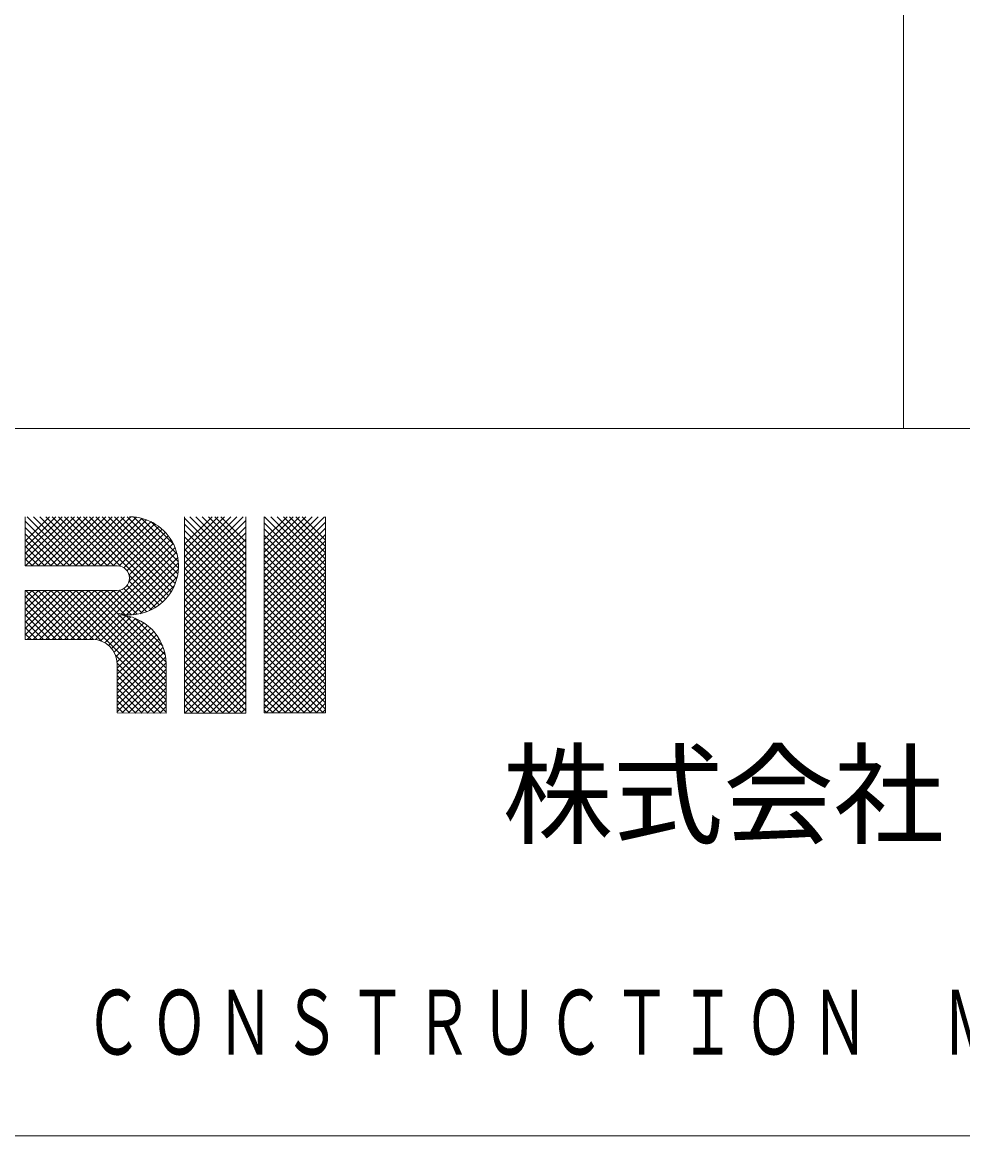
# Model space of a CAD drawing. Units: millimetres on the paper, enlarged 50 times. Extents: x -9752 to 9748, y -6991 to 6878.
# Drawn here: x -999 to 66, y -6872 to -5613 of the extents above; entities that cross this region are included whole.
import ezdxf
from ezdxf.enums import TextEntityAlignment as Align

# ---------------------------------------------------------------- set-up
doc = ezdxf.new("R2010")
doc.units = ezdxf.units.MM
doc.header["$LTSCALE"] = 50
for name, color, linetype, lineweight in [('F-3_太線２', 3, 'Continuous', 18), ('F-5_固定文字', 7, 'Continuous', 18), ('F-6_文字', 7, 'Continuous', 18)]:
    doc.layers.add(name, color=color, linetype=linetype, lineweight=lineweight)
doc.styles.add('ＭＳ ゴシック', font='')
doc.styles.get('ＭＳ ゴシック').set_extended_font_data('MS Gothic')

msp = doc.modelspace()

# ---------------------------------------------------------------- linework, layer by layer
at = {"layer": 'F-3_太線２'}
for p, q in [((-9751.67, -6072.5), (9748.33, -6072.5)), ((-9751.67, -6872.5), (9748.33, -6872.5))]:
    msp.add_line(p, q, dxfattribs=at)
at = {"layer": 'F-5_固定文字'}
for p, q in [((-995.25, -6200), (-967.76, -6172.5)), ((-995.25, -6207.07), (-960.68, -6172.5)), ((-995.25, -6214.14), (-953.61, -6172.5)), ((-995.25, -6221.21), (-946.54, -6172.5)), ((-995.25, -6172.5), (-995.25, -6227.98)), ((-995.25, -6177.47), (-944.75, -6227.98)), ((-994.95, -6227.98), (-939.47, -6172.5)), ((-993.16, -6172.5), (-937.68, -6227.98)), ((-987.88, -6227.98), (-932.4, -6172.5)), ((-986.09, -6172.5), (-930.61, -6227.98)), ((-980.81, -6227.98), (-925.33, -6172.5)), ((-979.01, -6172.5), (-923.54, -6227.98)), ((-973.74, -6227.98), (-918.26, -6172.5)), ((-971.94, -6172.5), (-916.47, -6227.98)), ((-966.66, -6227.98), (-911.19, -6172.5)), ((-964.87, -6172.5), (-909.39, -6227.98)), ((-959.59, -6227.98), (-904.12, -6172.5)), ((-957.8, -6172.5), (-902.32, -6227.98)), ((-952.52, -6227.98), (-897.05, -6172.5)), ((-950.73, -6172.5), (-895.25, -6227.98)), ((-945.45, -6227.98), (-889.97, -6172.5)), ((-943.66, -6172.5), (-887.73, -6228.43)), ((-938.38, -6227.98), (-882.9, -6172.5)), ((-936.59, -6172.5), (-840.05, -6269.03)), ((-931.31, -6227.98), (-875.85, -6172.52)), ((-929.52, -6172.5), (-836.51, -6265.51)), ((-924.24, -6227.98), (-869.34, -6173.08)), ((-922.45, -6172.5), (-833.28, -6261.66)), ((-917.17, -6227.98), (-863.46, -6174.27)), ((-915.37, -6172.5), (-830.39, -6257.49)), ((-910.1, -6227.98), (-858.08, -6175.96)), ((-908.3, -6172.5), (-827.84, -6252.97)), ((-903.02, -6227.98), (-853.12, -6178.08)), ((-901.23, -6172.5), (-825.66, -6248.08)), ((-895.95, -6227.98), (-848.55, -6180.57)), ((-894.16, -6172.5), (-823.9, -6242.77)), ((-887.09, -6172.5), (-822.62, -6236.97)), ((-880.02, -6172.5), (-821.95, -6230.57)), ((-872.76, -6172.69), (-822.08, -6223.37)), ((-864.32, -6174.05), (-823.44, -6214.93)), ((-853.33, -6177.98), (-827.36, -6203.94)), ((-814.95, -6203.54), (-784, -6172.59)), ((-814.95, -6210.61), (-776.93, -6172.59)), ((-814.95, -6217.69), (-769.86, -6172.59)), ((-814.95, -6224.76), (-762.79, -6172.59)), ((-814.95, -6231.83), (-755.72, -6172.59)), ((-814.95, -6238.9), (-748.65, -6172.59)), ((-814.95, -6173.93), (-745.6, -6243.28)), ((-814.95, -6245.97), (-745.6, -6176.62)), ((-814.95, -6181), (-745.6, -6250.35)), ((-809.22, -6172.59), (-745.6, -6236.21)), ((-802.14, -6172.59), (-745.6, -6229.13)), ((-795.07, -6172.59), (-745.6, -6222.06)), ((-788, -6172.59), (-745.6, -6214.99)), ((-780.93, -6172.59), (-745.6, -6207.92)), ((-773.86, -6172.59), (-745.6, -6200.85)), ((-745.6, -6172.59), (-745.6, -6394.41)), ((-724.8, -6198.24), (-699.06, -6172.5)), ((-724.8, -6205.31), (-691.98, -6172.5)), ((-724.8, -6212.39), (-684.91, -6172.5)), ((-724.8, -6219.46), (-677.84, -6172.5)), ((-724.8, -6226.53), (-670.77, -6172.5)), ((-724.8, -6233.6), (-663.7, -6172.5)), ((-724.8, -6240.67), (-656.63, -6172.5)), ((-724.8, -6172.5), (-724.8, -6394.32)), ((-724.8, -6247.74), (-655.45, -6178.4)), ((-724.8, -6179.23), (-655.45, -6248.57)), ((-724.46, -6172.5), (-655.45, -6241.5)), ((-717.38, -6172.5), (-655.45, -6234.43)), ((-710.31, -6172.5), (-655.45, -6227.36)), ((-703.24, -6172.5), (-655.45, -6220.29)), ((-696.17, -6172.5), (-655.45, -6213.22)), ((-689.1, -6172.5), (-655.45, -6206.15)), ((-682.03, -6172.5), (-655.45, -6199.08)), ((-655.45, -6172.5), (-655.45, -6394.32)), ((-995.25, -6184.54), (-951.82, -6227.98)), ((-995.25, -6191.61), (-958.89, -6227.98)), ((-889.06, -6228.15), (-844.32, -6183.41)), ((-883.91, -6230.07), (-840.42, -6186.59)), ((-880.2, -6233.44), (-836.85, -6190.08)), ((-877.86, -6238.17), (-833.59, -6193.9)), ((-814.95, -6253.04), (-745.6, -6183.69)), ((-814.95, -6188.07), (-745.6, -6257.42)), ((-814.95, -6260.11), (-745.6, -6190.76)), ((-814.95, -6195.14), (-745.6, -6264.49)), ((-724.8, -6254.81), (-655.45, -6185.47)), ((-724.8, -6186.3), (-655.45, -6255.64)), ((-724.8, -6261.88), (-655.45, -6192.54)), ((-724.8, -6193.37), (-655.45, -6262.72)), ((-995.25, -6198.69), (-965.96, -6227.98)), ((-995.25, -6205.76), (-973.03, -6227.98)), ((-936.74, -6311.19), (-828.07, -6202.52)), ((-929.67, -6311.19), (-825.85, -6207.38)), ((-877.76, -6245.14), (-830.66, -6198.04)), ((-814.95, -6267.18), (-745.6, -6197.83)), ((-814.95, -6202.21), (-745.6, -6271.56)), ((-814.95, -6274.25), (-745.6, -6204.91)), ((-724.8, -6268.95), (-655.45, -6199.61)), ((-724.8, -6200.44), (-655.45, -6269.79)), ((-724.8, -6276.02), (-655.45, -6206.68)), ((-724.8, -6207.51), (-655.45, -6276.86)), ((-995.25, -6212.83), (-980.11, -6227.98)), ((-995.25, -6219.9), (-987.18, -6227.98)), ((-922.6, -6311.19), (-824.05, -6212.64)), ((-886.96, -6282.62), (-822.72, -6218.39)), ((-814.95, -6209.28), (-745.6, -6278.63)), ((-814.95, -6281.33), (-745.6, -6211.98)), ((-814.95, -6216.35), (-745.6, -6285.7)), ((-814.95, -6288.4), (-745.6, -6219.05)), ((-724.8, -6283.1), (-655.45, -6213.75)), ((-724.8, -6214.58), (-655.45, -6283.93)), ((-724.8, -6290.17), (-655.45, -6220.82)), ((-995.25, -6226.97), (-994.25, -6227.98)), ((-891.24, -6227.98), (-995.25, -6227.98)), ((-880.63, -6283.36), (-821.98, -6224.72)), ((-873.52, -6283.32), (-822.02, -6231.83)), ((-814.95, -6223.43), (-745.6, -6292.77)), ((-814.95, -6295.47), (-745.6, -6226.12)), ((-814.95, -6230.5), (-745.6, -6299.85)), ((-814.95, -6302.54), (-745.6, -6233.19)), ((-724.8, -6221.65), (-655.45, -6291)), ((-724.8, -6297.24), (-655.45, -6227.89)), ((-724.8, -6228.73), (-655.45, -6298.07)), ((-877.83, -6245.4), (-848.11, -6275.12)), ((-877.82, -6238.34), (-843.92, -6272.24)), ((-865.24, -6282.11), (-823.23, -6240.11)), ((-814.95, -6237.57), (-745.6, -6306.92)), ((-814.95, -6309.61), (-745.6, -6240.26)), ((-814.95, -6244.64), (-745.6, -6313.99)), ((-724.8, -6304.31), (-655.45, -6234.96)), ((-724.8, -6235.8), (-655.45, -6305.14)), ((-724.8, -6311.38), (-655.45, -6242.04)), ((-724.8, -6242.87), (-655.45, -6312.21)), ((-995.25, -6256.57), (-994.4, -6255.72)), ((-995.25, -6263.64), (-987.33, -6255.72)), ((-995.25, -6270.71), (-980.26, -6255.72)), ((-995.25, -6277.78), (-973.19, -6255.72)), ((-995.25, -6284.85), (-966.12, -6255.72)), ((-995.25, -6291.92), (-959.05, -6255.72)), ((-995.25, -6298.99), (-951.98, -6255.72)), ((-995.25, -6306.06), (-944.91, -6255.72)), ((-995.25, -6255.72), (-995.25, -6311.19)), ((-995.25, -6255.72), (-891.24, -6255.72)), ((-994.79, -6255.72), (-939.31, -6311.19)), ((-993.31, -6311.19), (-937.83, -6255.72)), ((-987.72, -6255.72), (-932.24, -6311.19)), ((-986.24, -6311.19), (-930.76, -6255.72)), ((-980.65, -6255.72), (-925.17, -6311.19)), ((-979.17, -6311.19), (-923.69, -6255.72)), ((-973.58, -6255.72), (-918.08, -6311.21)), ((-972.1, -6311.19), (-916.62, -6255.72)), ((-966.51, -6255.72), (-909.18, -6313.05)), ((-965.03, -6311.19), (-909.55, -6255.72)), ((-959.44, -6255.72), (-835.8, -6379.35)), ((-957.96, -6311.19), (-902.48, -6255.72)), ((-952.37, -6255.72), (-835.82, -6372.26)), ((-950.89, -6311.19), (-895.41, -6255.72)), ((-945.3, -6255.72), (-835.85, -6365.17)), ((-943.82, -6311.19), (-887.94, -6255.32)), ((-938.22, -6255.72), (-835.87, -6358.07)), ((-931.15, -6255.72), (-835.89, -6350.98)), ((-924.08, -6255.72), (-835.91, -6343.88)), ((-917.01, -6255.72), (-835.97, -6336.75)), ((-909.94, -6255.72), (-882.43, -6283.22)), ((-902.87, -6255.72), (-875.17, -6283.41)), ((-895.8, -6255.72), (-868.73, -6282.78)), ((-888.92, -6255.52), (-862.91, -6281.54)), ((-883.81, -6253.56), (-857.57, -6279.8)), ((-880.14, -6250.16), (-852.65, -6277.65)), ((-854.64, -6278.59), (-826.76, -6250.7)), ((-814.95, -6316.68), (-745.6, -6247.33)), ((-814.95, -6251.71), (-745.6, -6321.06)), ((-814.95, -6323.75), (-745.6, -6254.4)), ((-724.8, -6318.45), (-655.45, -6249.11)), ((-724.8, -6249.94), (-655.45, -6319.28)), ((-724.8, -6325.52), (-655.45, -6256.18)), ((-724.8, -6257.01), (-655.45, -6326.36)), ((-995.25, -6262.33), (-946.39, -6311.19)), ((-995.25, -6269.4), (-953.46, -6311.19)), ((-814.95, -6258.78), (-745.6, -6328.13)), ((-814.95, -6330.82), (-745.6, -6261.47)), ((-814.95, -6265.85), (-745.6, -6335.2)), ((-814.95, -6337.89), (-745.6, -6268.55)), ((-724.8, -6332.59), (-655.45, -6263.25)), ((-724.8, -6264.08), (-655.45, -6333.43)), ((-724.8, -6339.66), (-655.45, -6270.32)), ((-724.8, -6271.15), (-655.45, -6340.5)), ((-995.25, -6276.47), (-960.53, -6311.19)), ((-995.25, -6283.54), (-967.6, -6311.19)), ((-915.74, -6311.4), (-887.9, -6283.57)), ((-814.95, -6272.92), (-745.6, -6342.27)), ((-814.95, -6344.96), (-745.6, -6275.62)), ((-814.95, -6279.99), (-745.6, -6349.34)), ((-814.95, -6352.04), (-745.6, -6282.69)), ((-724.8, -6346.74), (-655.45, -6277.39)), ((-724.8, -6278.22), (-655.45, -6347.57)), ((-995.25, -6290.61), (-974.67, -6311.19)), ((-910.01, -6312.74), (-881.6, -6284.33)), ((-905.17, -6314.97), (-875.87, -6285.68)), ((-901.04, -6317.92), (-870.62, -6287.5)), ((-897.56, -6321.51), (-865.78, -6289.73)), ((-894.74, -6325.76), (-861.31, -6292.33)), ((-892.65, -6330.74), (-857.18, -6295.27)), ((-881.27, -6284.39), (-836.87, -6328.79)), ((-871.39, -6287.19), (-839.67, -6318.92)), ((-814.95, -6287.07), (-745.6, -6356.41)), ((-814.95, -6359.11), (-745.6, -6289.76)), ((-814.95, -6294.14), (-745.6, -6363.48)), ((-724.8, -6353.81), (-655.45, -6284.46)), ((-724.8, -6285.29), (-655.45, -6354.64)), ((-724.8, -6360.88), (-655.45, -6291.53)), ((-724.8, -6292.37), (-655.45, -6361.71)), ((-995.25, -6297.68), (-981.74, -6311.19)), ((-995.25, -6304.75), (-988.81, -6311.19)), ((-891.5, -6336.66), (-853.38, -6298.54)), ((-891.39, -6343.63), (-849.9, -6302.13)), ((-891.37, -6350.67), (-846.74, -6306.04)), ((-814.95, -6366.18), (-745.6, -6296.83)), ((-814.95, -6301.21), (-745.6, -6370.56)), ((-814.95, -6373.25), (-745.6, -6303.9)), ((-814.95, -6308.28), (-745.6, -6377.63)), ((-724.8, -6367.95), (-655.45, -6298.6)), ((-724.8, -6299.44), (-655.45, -6368.78)), ((-724.8, -6375.02), (-655.45, -6305.67)), ((-724.8, -6306.51), (-655.45, -6375.85)), ((-995.25, -6311.19), (-919.15, -6311.19)), ((-891.35, -6357.72), (-843.9, -6310.28)), ((-891.33, -6364.77), (-841.42, -6314.87)), ((-891.31, -6371.82), (-839.32, -6319.84)), ((-814.95, -6380.32), (-745.6, -6310.97)), ((-814.95, -6315.35), (-745.6, -6384.7)), ((-814.95, -6387.39), (-745.6, -6318.04)), ((-724.8, -6382.09), (-655.45, -6312.75)), ((-724.8, -6313.58), (-655.45, -6382.92)), ((-724.8, -6389.16), (-655.45, -6319.82)), ((-724.8, -6320.65), (-655.45, -6389.99)), ((-893.26, -6328.96), (-835.78, -6386.45)), ((-891.28, -6378.87), (-837.65, -6325.24)), ((-891.26, -6385.92), (-836.48, -6331.14)), ((-814.95, -6322.42), (-745.6, -6391.77)), ((-814.95, -6329.49), (-750.03, -6394.41)), ((-814.9, -6394.41), (-745.6, -6325.11)), ((-807.83, -6394.41), (-745.6, -6332.18)), ((-724.8, -6327.72), (-658.2, -6394.32)), ((-722.88, -6394.32), (-655.45, -6326.89)), ((-715.81, -6394.32), (-655.45, -6333.96)), ((-891.43, -6337.87), (-835.76, -6393.54)), ((-891.41, -6338.85), (-891.24, -6394.4)), ((-891.39, -6344.98), (-841.96, -6394.41)), ((-891.24, -6392.97), (-835.95, -6337.67)), ((-885.6, -6394.4), (-835.91, -6344.71)), ((-814.95, -6336.56), (-757.1, -6394.41)), ((-814.95, -6343.63), (-764.17, -6394.41)), ((-800.76, -6394.41), (-745.6, -6339.26)), ((-793.69, -6394.41), (-745.6, -6346.33)), ((-724.8, -6334.79), (-665.27, -6394.32)), ((-724.8, -6341.86), (-672.34, -6394.32)), ((-708.74, -6394.32), (-655.45, -6341.03)), ((-891.37, -6352.07), (-849.03, -6394.41)), ((-891.35, -6359.16), (-856.1, -6394.41)), ((-878.53, -6394.4), (-835.89, -6351.76)), ((-871.46, -6394.41), (-835.87, -6358.81)), ((-814.95, -6350.7), (-771.25, -6394.41)), ((-814.95, -6357.78), (-778.32, -6394.41)), ((-786.62, -6394.41), (-745.6, -6353.4)), ((-724.8, -6348.93), (-679.42, -6394.32)), ((-724.8, -6356), (-686.49, -6394.32)), ((-701.67, -6394.32), (-655.45, -6348.1)), ((-694.6, -6394.32), (-655.45, -6355.17)), ((-891.32, -6366.26), (-863.17, -6394.41)), ((-864.39, -6394.41), (-835.84, -6365.86)), ((-814.95, -6364.85), (-785.39, -6394.41)), ((-814.95, -6371.92), (-792.46, -6394.41)), ((-779.54, -6394.41), (-745.6, -6360.47)), ((-772.47, -6394.41), (-745.6, -6367.54)), ((-724.8, -6363.08), (-693.56, -6394.32)), ((-724.8, -6370.15), (-700.63, -6394.32)), ((-687.53, -6394.32), (-655.45, -6362.24)), ((-680.46, -6394.32), (-655.45, -6369.31)), ((-891.3, -6373.35), (-870.25, -6394.41)), ((-891.28, -6380.44), (-877.32, -6394.4)), ((-857.32, -6394.41), (-835.82, -6372.91)), ((-850.25, -6394.41), (-835.8, -6379.95)), ((-814.95, -6378.99), (-799.53, -6394.41)), ((-765.4, -6394.41), (-745.6, -6374.61)), ((-758.33, -6394.41), (-745.6, -6381.68)), ((-724.8, -6377.22), (-707.7, -6394.32)), ((-724.8, -6384.29), (-714.77, -6394.32)), ((-673.38, -6394.32), (-655.45, -6376.39)), ((-666.31, -6394.32), (-655.45, -6383.46)), ((-891.26, -6387.54), (-884.39, -6394.4)), ((-843.18, -6394.41), (-835.78, -6387)), ((-836.11, -6394.41), (-835.75, -6394.05)), ((-814.95, -6386.06), (-806.6, -6394.41)), ((-814.95, -6393.13), (-813.67, -6394.41)), ((-751.26, -6394.41), (-745.6, -6388.75)), ((-724.8, -6391.36), (-721.84, -6394.32)), ((-724.8, -6394.32), (-655.45, -6394.32)), ((-659.24, -6394.32), (-655.45, -6390.53))]:
    msp.add_line(p, q, dxfattribs=at)
for points in [[(-814.95, -6172.59), (-814.95, -6394.41), (-745.6, -6394.41)], [(-891.24, -6394.4), (-835.75, -6394.41), (-835.93, -6338.76)]]:
    msp.add_lwpolyline(points, dxfattribs=at)
for centre, radius, start, end in [((-877.37, -6227.98), 55.48, 256.85612, 90), ((-891.24, -6241.85), 13.87, 270, 90), ((-891.41, -6338.93), 55.48, 0.17969, 88.87781), ((-919.15, -6338.93), 27.74, 0.17969, 90)]:
    msp.add_arc(centre, radius, start, end, dxfattribs=at)
at = {"layer": 'F-6_文字', "color": 3}
msp.add_line((-1.67, 2477.5), (-1.67, -6072.5), dxfattribs=at)

# ---------------------------------------------------------------- texts
at = {"layer": 'F-5_固定文字', "color": 4, "style": 'ＭＳ ゴシック'}
msp.add_text('株式会社', height=91.64, dxfattribs=at).set_placement((-455.49, -6560.17), align=Align.BOTTOM_LEFT)
at = {"layer": 'F-5_固定文字', "color": 4, "insert": (-1376.67, -6791.4), "char_height": 73.31, "attachment_point": 7, "style": 'ＭＳ ゴシック'}
msp.add_mtext('\\T1.15;\\W0.65;ＫＩＲＩＩ\u3000ＣＯＮＳＴＲＵＣＴＩＯＮ\u3000ＭＡＴＥＲＩＡＬＳ\u3000ＣＯ．，ＬＴＤ．', dxfattribs=at)

doc.saveas('drawing.dxf')
